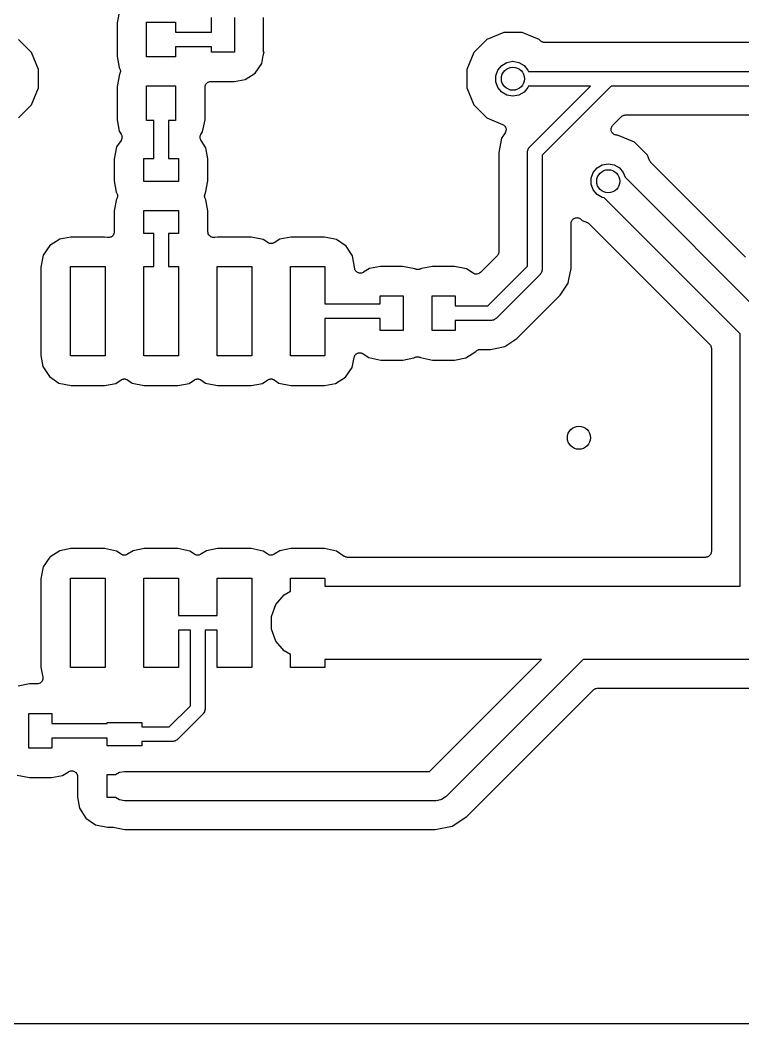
# Model space of a CAD drawing. Extents: x 33.3 to 98.3, y -74.9 to -29.1.
# Drawn here: x 61.44 to 73.96, y -74.93 to -57.53 of the extents above; entities that cross this region are included whole.
import ezdxf

# ---------------------------------------------------------------- set-up
doc = ezdxf.new("R2010")
doc.units = 0
doc.header["$MEASUREMENT"] = 0
doc.layers.add('BLACK', color=7, linetype='CONTINUOUS')

msp = doc.modelspace()

# ---------------------------------------------------------------- linework, layer by layer
at = {"layer": 'Black'}
for p, q in [((63.1614, -57.3717), (63.1192, -57.58)), ((63.1192, -57.58), (63.1192, -58.1607)), ((63.631, -58.17), (63.631, -57.57)), ((63.631, -57.57), (64.131, -57.57)), ((64.131, -57.57), (64.131, -57.743)), ((64.755, -57.743), (64.755, -57.485)), ((65.155, -57.485), (65.155, -58.085)), ((65.655, -58.085), (65.655, -57.485)), ((64.131, -57.743), (64.755, -57.743)), ((69.8186, -57.7469), (69.5244, -57.8684)), ((70.1368, -57.7471), (69.8186, -57.7469)), ((70.4308, -57.8692), (70.1368, -57.7471)), ((61.6386, -58.0944), (61.4138, -57.8692)), ((69.5244, -57.8684), (69.2992, -58.0932)), ((70.4522, -57.8906), (70.4308, -57.8692)), ((70.4558, -57.8932), (70.4522, -57.8906)), ((70.4587, -57.8966), (70.4558, -57.8932)), ((70.4699, -57.9031), (70.4587, -57.8966)), ((70.4806, -57.9106), (70.4699, -57.9031)), ((70.4849, -57.9117), (70.4806, -57.9106)), ((70.4887, -57.914), (70.4849, -57.9117)), ((70.5016, -57.9162), (70.4887, -57.914)), ((70.5141, -57.9196), (70.5016, -57.9162)), ((70.5186, -57.9192), (70.5141, -57.9196)), ((70.523, -57.92), (70.5186, -57.9192)), ((80.1272, -57.92), (70.523, -57.92)), ((61.7601, -58.3886), (61.6386, -58.0944)), ((64.755, -57.997), (64.131, -57.997)), ((64.131, -57.997), (64.131, -58.17)), ((64.755, -58.085), (64.755, -57.997)), ((65.155, -58.085), (64.755, -58.085)), ((65.6647, -58.085), (65.655, -58.085)), ((65.657, -58.1232), (65.6647, -58.085)), ((69.2992, -58.0932), (69.1771, -58.3872)), ((63.1192, -58.1607), (63.1557, -58.3547)), ((64.131, -58.17), (63.631, -58.17)), ((65.5104, -58.4504), (65.6246, -58.2833)), ((65.6246, -58.2833), (65.6527, -58.1445)), ((65.6527, -58.1445), (65.6564, -58.1349)), ((65.6564, -58.1349), (65.6567, -58.1332)), ((65.6567, -58.1332), (65.657, -58.1232)), ((69.7834, -58.3163), (69.874, -58.264)), ((69.874, -58.264), (69.977, -58.2459)), ((69.977, -58.2459), (70.08, -58.264)), ((70.08, -58.264), (70.1706, -58.3163)), ((61.7599, -58.7068), (61.7601, -58.3886)), ((63.1557, -58.3547), (63.1614, -58.3634)), ((63.1614, -58.3634), (63.1638, -58.3692)), ((63.1638, -58.3692), (63.1674, -58.3743)), ((63.1696, -58.4526), (63.1662, -58.4633)), ((63.1674, -58.3743), (63.1705, -58.3851)), ((63.1742, -58.4423), (63.1696, -58.4526)), ((63.1705, -58.3851), (63.1748, -58.3955)), ((63.1747, -58.4361), (63.1742, -58.4423)), ((63.1765, -58.4302), (63.1747, -58.4361)), ((63.1748, -58.3955), (63.1751, -58.4017)), ((63.1751, -58.4017), (63.1768, -58.4077)), ((63.1768, -58.4077), (63.176, -58.4189)), ((63.176, -58.4189), (63.1765, -58.4302)), ((65.3397, -58.5603), (65.5104, -58.4504)), ((69.1771, -58.3872), (69.1769, -58.7054)), ((69.6804, -58.4947), (69.7162, -58.3964)), ((69.7162, -58.3964), (69.7834, -58.3163)), ((70.1706, -58.3163), (70.2378, -58.3964)), ((70.2378, -58.3964), (70.2464, -58.42)), ((70.2464, -58.42), (71.628, -58.42)), ((71.628, -58.42), (80.137, -58.42)), ((63.1619, -58.4696), (63.1192, -58.68)), ((63.1624, -58.4683), (63.1619, -58.4696)), ((63.1662, -58.4633), (63.1624, -58.4683)), ((64.6581, -58.6439), (64.6662, -58.63)), ((64.6662, -58.63), (64.6671, -58.6292)), ((64.6671, -58.6292), (64.6678, -58.6281)), ((64.6678, -58.6281), (64.6804, -58.618)), ((64.6804, -58.618), (64.6928, -58.6077)), ((64.6928, -58.6077), (64.694, -58.6072)), ((64.694, -58.6072), (64.695, -58.6064)), ((64.695, -58.6064), (64.7102, -58.6013)), ((64.7102, -58.6013), (64.7254, -58.5958)), ((64.7254, -58.5958), (64.7267, -58.5958)), ((64.7267, -58.5958), (64.7279, -58.5954)), ((64.7279, -58.5954), (64.744, -58.5958)), ((64.744, -58.5958), (64.7601, -58.5958)), ((64.7601, -58.5958), (64.7613, -58.5962)), ((64.7613, -58.5962), (64.7626, -58.5963)), ((64.7626, -58.5963), (64.765, -58.5968)), ((64.765, -58.5968), (65.1457, -58.5968)), ((65.1457, -58.5968), (65.3397, -58.5603)), ((69.6804, -58.5993), (69.6804, -58.4947)), ((69.7162, -58.6976), (69.6804, -58.5993)), ((61.6378, -59.0008), (61.7599, -58.7068)), ((63.1192, -58.68), (63.1192, -59.2607)), ((63.631, -59.27), (63.631, -58.67)), ((63.631, -58.67), (64.131, -58.67)), ((64.131, -58.67), (64.131, -59.27)), ((64.6428, -58.6917), (64.646, -58.6759)), ((64.643, -58.693), (64.6428, -58.6917)), ((64.6428, -58.6943), (64.643, -58.693)), ((64.6428, -59.26), (64.6428, -58.6943)), ((64.646, -58.6759), (64.6488, -58.6601)), ((64.6488, -58.6601), (64.6494, -58.659)), ((64.6494, -58.659), (64.6497, -58.6577)), ((64.6497, -58.6577), (64.6581, -58.6439)), ((69.1769, -58.7054), (69.2984, -58.9996)), ((69.7834, -58.7777), (69.7162, -58.6976)), ((69.874, -58.83), (69.7834, -58.7777)), ((70.1706, -58.7777), (70.08, -58.83)), ((70.2378, -58.6976), (70.1706, -58.7777)), ((70.2464, -58.674), (70.2378, -58.6976)), ((71.3214, -58.674), (70.2464, -58.674)), ((70.2682, -59.7272), (71.3214, -58.674)), ((71.6806, -58.674), (70.485, -59.8696)), ((80.0844, -58.674), (71.6806, -58.674)), ((69.977, -58.8481), (69.874, -58.83)), ((70.08, -58.83), (69.977, -58.8481)), ((61.4126, -59.2256), (61.6378, -59.0008)), ((69.2984, -58.9996), (69.5232, -59.2248)), ((63.1192, -59.2607), (63.1557, -59.4547)), ((63.754, -59.27), (63.631, -59.27)), ((63.754, -59.929), (63.754, -59.27)), ((64.131, -59.27), (64.008, -59.27)), ((64.008, -59.27), (64.008, -59.929)), ((64.6006, -59.4683), (64.6428, -59.26)), ((69.5232, -59.2248), (69.7969, -59.3384)), ((71.7073, -59.3544), (71.8584, -59.2033)), ((71.8584, -59.2033), (71.862, -59.2008)), ((71.862, -59.2008), (71.8649, -59.1974)), ((71.8649, -59.1974), (71.8762, -59.1909)), ((71.8762, -59.1909), (71.8869, -59.1834)), ((71.8869, -59.1834), (71.8911, -59.1822)), ((71.8911, -59.1822), (71.8949, -59.18)), ((71.8949, -59.18), (71.9078, -59.1778)), ((71.9078, -59.1778), (71.9204, -59.1744)), ((71.9204, -59.1744), (71.9248, -59.1748)), ((71.9248, -59.1748), (71.9291, -59.174)), ((71.9291, -59.174), (79.8359, -59.174)), ((63.1557, -59.4547), (63.1898, -59.5076)), ((64.5752, -59.5055), (64.6006, -59.4683)), ((69.8417, -59.4863), (69.7805, -59.5778)), ((69.7969, -59.3384), (69.7978, -59.339)), ((69.7978, -59.339), (69.7988, -59.3392)), ((69.7988, -59.3392), (69.8123, -59.3483)), ((69.8123, -59.3483), (69.8261, -59.3571)), ((69.8261, -59.3571), (69.8268, -59.358)), ((69.8268, -59.358), (69.8277, -59.3585)), ((69.8277, -59.3585), (69.8373, -59.3717)), ((69.8373, -59.3717), (69.8473, -59.3847)), ((69.8421, -59.4854), (69.8417, -59.4863)), ((69.8428, -59.4846), (69.8421, -59.4854)), ((69.8491, -59.4695), (69.8428, -59.4846)), ((69.8473, -59.3847), (69.8476, -59.3857)), ((69.8476, -59.3857), (69.8482, -59.3866)), ((69.8482, -59.3866), (69.8528, -59.4022)), ((69.8556, -59.4545), (69.8491, -59.4695)), ((69.8528, -59.4022), (69.8577, -59.4178)), ((69.8557, -59.4535), (69.8556, -59.4545)), ((69.8561, -59.4525), (69.8557, -59.4535)), ((69.8568, -59.4362), (69.8561, -59.4525)), ((69.8579, -59.4199), (69.8568, -59.4362)), ((69.8577, -59.4178), (69.8576, -59.4189)), ((69.8576, -59.4189), (69.8579, -59.4199)), ((71.6784, -59.4164), (71.6795, -59.4121)), ((71.6795, -59.4294), (71.6784, -59.4164)), ((71.6795, -59.4077), (71.684, -59.3954)), ((71.6795, -59.4121), (71.6795, -59.4077)), ((71.6795, -59.4424), (71.6795, -59.4294)), ((71.681, -59.4466), (71.6795, -59.4424)), ((71.6814, -59.451), (71.681, -59.4466)), ((71.6869, -59.4628), (71.6814, -59.451)), ((71.684, -59.3954), (71.6874, -59.3829)), ((71.6914, -59.4751), (71.6869, -59.4628)), ((71.6874, -59.3829), (71.6899, -59.3792)), ((71.6899, -59.3792), (71.6914, -59.3751)), ((71.6914, -59.3751), (71.6998, -59.3651)), ((71.6942, -59.4785), (71.6914, -59.4751)), ((71.6961, -59.4825), (71.6942, -59.4785)), ((71.7053, -59.4917), (71.6961, -59.4825)), ((71.6998, -59.3651), (71.7073, -59.3544)), ((71.7137, -59.5017), (71.7053, -59.4917)), ((71.7175, -59.5039), (71.7137, -59.5017)), ((71.7206, -59.507), (71.7175, -59.5039)), ((63.1883, -59.6182), (63.1114, -59.7307)), ((63.1909, -59.6125), (63.1883, -59.6182)), ((63.1898, -59.5076), (63.1923, -59.5134)), ((63.1947, -59.6075), (63.1909, -59.6125)), ((63.1923, -59.5134), (63.1959, -59.5185)), ((63.198, -59.5968), (63.1947, -59.6075)), ((63.1959, -59.5185), (63.1989, -59.5293)), ((63.2026, -59.5865), (63.198, -59.5968)), ((63.1989, -59.5293), (63.2033, -59.5397)), ((63.2031, -59.5803), (63.2026, -59.5865)), ((63.205, -59.5744), (63.2031, -59.5803)), ((63.2033, -59.5397), (63.2036, -59.5459)), ((63.2036, -59.5459), (63.2053, -59.5519)), ((63.2053, -59.5519), (63.2044, -59.5631)), ((63.2044, -59.5631), (63.205, -59.5744)), ((64.5582, -59.5717), (64.5591, -59.5605)), ((64.5599, -59.5777), (64.5582, -59.5717)), ((64.5585, -59.5493), (64.5604, -59.5433)), ((64.5591, -59.5605), (64.5585, -59.5493)), ((64.5602, -59.584), (64.5599, -59.5777)), ((64.5646, -59.5943), (64.5602, -59.584)), ((64.5604, -59.5433), (64.5609, -59.5371)), ((64.5609, -59.5371), (64.5655, -59.5268)), ((64.5676, -59.6052), (64.5646, -59.5943)), ((64.5655, -59.5268), (64.5688, -59.5161)), ((64.5712, -59.6102), (64.5676, -59.6052)), ((64.5688, -59.5161), (64.5726, -59.5111)), ((64.5737, -59.616), (64.5712, -59.6102)), ((64.5726, -59.5111), (64.5752, -59.5055)), ((64.6563, -59.7443), (64.5737, -59.616)), ((69.7805, -59.5778), (69.731, -59.8268)), ((71.7325, -59.5126), (71.7206, -59.507)), ((71.7437, -59.5191), (71.7325, -59.5126)), ((71.7481, -59.5198), (71.7437, -59.5191)), ((71.7521, -59.5217), (71.7481, -59.5198)), ((71.7651, -59.5229), (71.7521, -59.5217)), ((71.7779, -59.5251), (71.7651, -59.5229)), ((71.7878, -59.5251), (71.7779, -59.5251)), ((72.0818, -59.6472), (71.7878, -59.5251)), ((72.3066, -59.8724), (72.0818, -59.6472)), ((63.1114, -59.7307), (63.0692, -59.939)), ((64.6928, -59.9383), (64.6563, -59.7443)), ((69.731, -59.8268), (69.731, -61.5479)), ((70.231, -59.817), (70.232, -59.8115)), ((70.231, -61.7964), (70.231, -59.817)), ((70.2315, -59.8059), (70.2358, -59.7899)), ((70.232, -59.8115), (70.2315, -59.8059)), ((70.2358, -59.7899), (70.2387, -59.7736)), ((70.2387, -59.7736), (70.2415, -59.7687)), ((70.2415, -59.7687), (70.2429, -59.7633)), ((70.2429, -59.7633), (70.2524, -59.7497)), ((70.2524, -59.7497), (70.2607, -59.7354)), ((70.2607, -59.7354), (70.265, -59.7318)), ((70.265, -59.7318), (70.2682, -59.7272)), ((63.0692, -59.939), (63.0692, -60.3197)), ((63.581, -60.329), (63.581, -59.929)), ((63.581, -59.929), (63.754, -59.929)), ((64.008, -59.929), (64.181, -59.929)), ((64.181, -59.929), (64.181, -60.329)), ((64.6928, -60.319), (64.6928, -59.9383)), ((70.485, -59.8696), (70.485, -61.849)), ((71.525, -60.042), (71.628, -60.0239)), ((71.628, -60.0239), (71.731, -60.042)), ((72.3447, -59.9645), (72.3066, -59.8724)), ((72.3459, -59.9664), (72.3447, -59.9645)), ((72.3464, -59.9686), (72.3459, -59.9664)), ((72.3552, -59.981), (72.3464, -59.9686)), ((72.3633, -59.9938), (72.3552, -59.981)), ((72.3651, -59.9952), (72.3633, -59.9938)), ((72.3664, -59.9971), (72.3651, -59.9952)), ((74.008, -61.6387), (72.3664, -59.9971)), ((71.3314, -60.2727), (71.3672, -60.1744)), ((71.3672, -60.1744), (71.4344, -60.0943)), ((71.4344, -60.0943), (71.525, -60.042)), ((71.731, -60.042), (71.8216, -60.0943)), ((71.8216, -60.0943), (71.8888, -60.1744)), ((71.8888, -60.1744), (71.9186, -60.2564)), ((63.0692, -60.3197), (63.1057, -60.5137)), ((64.181, -60.329), (63.581, -60.329)), ((64.6501, -60.5294), (64.6928, -60.319)), ((71.3314, -60.3773), (71.3314, -60.2727)), ((71.9186, -60.2564), (74.3476, -62.6854)), ((63.1057, -60.5137), (63.1114, -60.5224)), ((63.1114, -60.5224), (63.1138, -60.5282)), ((63.1138, -60.5282), (63.1174, -60.5333)), ((63.1174, -60.5333), (63.1205, -60.5441)), ((63.1205, -60.5441), (63.1248, -60.5545)), ((64.6378, -60.5567), (64.6424, -60.5464)), ((64.6424, -60.5464), (64.6458, -60.5357)), ((64.6458, -60.5357), (64.6496, -60.5307)), ((64.6496, -60.5307), (64.6501, -60.5294)), ((71.3672, -60.4756), (71.3314, -60.3773)), ((71.4344, -60.5557), (71.3672, -60.4756)), ((63.1119, -60.6286), (63.0692, -60.839)), ((63.1124, -60.6273), (63.1119, -60.6286)), ((63.1162, -60.6223), (63.1124, -60.6273)), ((63.1196, -60.6116), (63.1162, -60.6223)), ((63.1242, -60.6013), (63.1196, -60.6116)), ((63.1247, -60.5951), (63.1242, -60.6013)), ((63.1265, -60.5892), (63.1247, -60.5951)), ((63.1248, -60.5545), (63.1251, -60.5607)), ((63.1251, -60.5607), (63.1268, -60.5667)), ((63.1268, -60.5667), (63.126, -60.5779)), ((63.126, -60.5779), (63.1265, -60.5892)), ((64.6352, -60.5913), (64.636, -60.5801)), ((64.6369, -60.5973), (64.6352, -60.5913)), ((64.6355, -60.5688), (64.6373, -60.5629)), ((64.636, -60.5801), (64.6355, -60.5688)), ((64.6372, -60.6035), (64.6369, -60.5973)), ((64.6415, -60.6139), (64.6372, -60.6035)), ((64.6373, -60.5629), (64.6378, -60.5567)), ((64.6446, -60.6247), (64.6415, -60.6139)), ((64.6482, -60.6298), (64.6446, -60.6247)), ((64.6506, -60.6356), (64.6482, -60.6298)), ((64.6563, -60.6443), (64.6506, -60.6356)), ((64.6928, -60.8383), (64.6563, -60.6443)), ((71.525, -60.608), (71.4344, -60.5557)), ((71.5575, -60.6137), (71.525, -60.608)), ((73.914, -62.9702), (71.5575, -60.6137)), ((63.0692, -60.839), (63.0692, -61.203)), ((63.581, -61.229), (63.581, -60.829)), ((63.581, -60.829), (64.181, -60.829)), ((64.181, -60.829), (64.181, -61.229)), ((64.6928, -61.2022), (64.6928, -60.8383)), ((70.985, -61.055), (70.9873, -61.042)), ((70.985, -61.8392), (70.985, -61.055)), ((70.9873, -61.042), (70.9884, -61.029)), ((70.9884, -61.029), (70.9903, -61.025)), ((70.9903, -61.025), (70.991, -61.0208)), ((70.991, -61.0208), (70.9976, -61.0094)), ((70.9976, -61.0094), (71.0031, -60.9975)), ((71.0031, -60.9975), (71.0062, -60.9944)), ((71.0062, -60.9944), (71.0084, -60.9907)), ((71.0084, -60.9907), (71.0184, -60.9823)), ((71.0184, -60.9823), (71.0277, -60.973)), ((71.0277, -60.973), (71.0317, -60.9712)), ((71.0317, -60.9712), (71.035, -60.9684)), ((71.035, -60.9684), (71.0473, -60.9639)), ((71.0473, -60.9639), (71.0592, -60.9583)), ((71.0592, -60.9583), (71.0635, -60.958)), ((71.0635, -60.958), (71.0676, -60.9565)), ((71.0676, -60.9565), (71.0807, -60.9565)), ((71.0807, -60.9565), (71.0938, -60.9553)), ((71.0938, -60.9553), (71.098, -60.9565)), ((71.098, -60.9565), (71.1024, -60.9565)), ((71.1024, -60.9565), (71.1147, -60.961)), ((71.1147, -60.961), (71.1273, -60.9644)), ((71.1273, -60.9644), (71.1309, -60.9669)), ((71.1309, -60.9669), (71.135, -60.9684)), ((71.135, -60.9684), (71.145, -60.9768)), ((71.145, -60.9768), (71.1558, -60.9843)), ((71.1558, -60.9843), (71.1742, -61.0028)), ((71.1742, -61.0028), (71.2675, -61.0415)), ((71.2675, -61.0415), (71.2693, -61.0427)), ((71.2693, -61.0427), (71.2714, -61.0433)), ((71.2714, -61.0433), (71.2839, -61.052)), ((71.2839, -61.052), (71.2968, -61.0602)), ((71.2968, -61.0602), (71.2981, -61.0619)), ((71.2981, -61.0619), (71.2999, -61.0632)), ((71.2999, -61.0632), (73.3847, -63.148)), ((63.0623, -61.2396), (63.0539, -61.2534)), ((63.0626, -61.2384), (63.0623, -61.2396)), ((63.0632, -61.2372), (63.0626, -61.2384)), ((63.066, -61.2214), (63.0632, -61.2372)), ((63.0692, -61.2056), (63.066, -61.2214)), ((63.0692, -61.203), (63.069, -61.2043)), ((63.069, -61.2043), (63.0692, -61.2056)), ((63.754, -61.229), (63.581, -61.229)), ((63.754, -61.803), (63.754, -61.229)), ((64.181, -61.229), (64.008, -61.229)), ((64.008, -61.229), (64.008, -61.803)), ((64.6929, -61.2028), (64.6928, -61.2022)), ((64.6928, -61.2034), (64.6929, -61.2028)), ((64.6959, -61.2199), (64.6928, -61.2034)), ((64.6988, -61.2364), (64.6959, -61.2199)), ((64.6991, -61.2369), (64.6988, -61.2364)), ((64.6992, -61.2375), (64.6991, -61.2369)), ((64.7078, -61.252), (64.6992, -61.2375)), ((62.1263, -61.3277), (61.9556, -61.4376)), ((62.3203, -61.2912), (62.1263, -61.3277)), ((62.901, -61.2912), (62.3203, -61.2912)), ((62.9494, -61.3011), (62.901, -61.2912)), ((62.9507, -61.3011), (62.9494, -61.3011)), ((62.9519, -61.3015), (62.9507, -61.3011)), ((62.968, -61.3015), (62.9519, -61.3015)), ((62.9841, -61.3019), (62.968, -61.3015)), ((62.9853, -61.3015), (62.9841, -61.3019)), ((62.9866, -61.3015), (62.9853, -61.3015)), ((63.0018, -61.296), (62.9866, -61.3015)), ((63.017, -61.2909), (63.0018, -61.296)), ((63.018, -61.2901), (63.017, -61.2909)), ((63.0192, -61.2896), (63.018, -61.2901)), ((63.0316, -61.2793), (63.0192, -61.2896)), ((63.0442, -61.2692), (63.0316, -61.2793)), ((63.0449, -61.2681), (63.0442, -61.2692)), ((63.0458, -61.2673), (63.0449, -61.2681)), ((63.0539, -61.2534), (63.0458, -61.2673)), ((64.7161, -61.2665), (64.7078, -61.252)), ((64.7166, -61.2669), (64.7161, -61.2665)), ((64.7169, -61.2674), (64.7166, -61.2669)), ((64.7299, -61.278), (64.7169, -61.2674)), ((64.7428, -61.2888), (64.7299, -61.278)), ((64.7433, -61.289), (64.7428, -61.2888)), ((64.7437, -61.2894), (64.7433, -61.289)), ((64.7595, -61.2949), (64.7437, -61.2894)), ((64.7754, -61.3007), (64.7595, -61.2949)), ((64.776, -61.3007), (64.7754, -61.3007)), ((64.7765, -61.3009), (64.776, -61.3007)), ((64.7933, -61.3007), (64.7765, -61.3009)), ((64.8101, -61.3007), (64.7933, -61.3007)), ((64.8107, -61.3005), (64.8101, -61.3007)), ((64.8112, -61.3005), (64.8107, -61.3005)), ((64.8603, -61.2912), (64.8112, -61.3005)), ((65.441, -61.2912), (64.8603, -61.2912)), ((65.6493, -61.3334), (65.441, -61.2912)), ((65.7295, -61.3882), (65.6493, -61.3334)), ((65.7352, -61.3908), (65.7295, -61.3882)), ((65.7401, -61.3946), (65.7352, -61.3908)), ((65.7509, -61.3979), (65.7401, -61.3946)), ((65.7611, -61.4025), (65.7509, -61.3979)), ((65.7673, -61.403), (65.7611, -61.4025)), ((65.7733, -61.4048), (65.7673, -61.403)), ((65.7845, -61.4043), (65.7733, -61.4048)), ((65.7957, -61.4052), (65.7845, -61.4043)), ((65.8018, -61.4035), (65.7957, -61.4052)), ((65.808, -61.4032), (65.8018, -61.4035)), ((65.8184, -61.3988), (65.808, -61.4032)), ((65.8292, -61.3958), (65.8184, -61.3988)), ((65.8343, -61.3921), (65.8292, -61.3958)), ((65.84, -61.3897), (65.8343, -61.3921)), ((65.9363, -61.3277), (65.84, -61.3897)), ((66.1303, -61.2912), (65.9363, -61.3277)), ((66.711, -61.2912), (66.1303, -61.2912)), ((66.9193, -61.3334), (66.711, -61.2912)), ((67.0864, -61.4476), (66.9193, -61.3334)), ((61.9556, -61.4376), (61.8414, -61.6047)), ((67.1963, -61.6183), (67.0864, -61.4476)), ((69.7216, -61.5901), (69.7141, -61.6008)), ((69.7228, -61.5859), (69.7216, -61.5901)), ((69.725, -61.5821), (69.7228, -61.5859)), ((69.7272, -61.5692), (69.725, -61.5821)), ((69.7306, -61.5566), (69.7272, -61.5692)), ((69.731, -61.5479), (69.7302, -61.5522)), ((69.7302, -61.5522), (69.7306, -61.5566)), ((61.8414, -61.6047), (61.7992, -61.813)), ((67.2328, -61.8123), (67.1963, -61.6183)), ((69.7017, -61.6186), (69.4139, -61.9064)), ((69.7042, -61.615), (69.7017, -61.6186)), ((69.7076, -61.6121), (69.7042, -61.615)), ((69.7141, -61.6008), (69.7076, -61.6121)), ((61.7992, -61.813), (61.7992, -63.3437)), ((62.311, -63.353), (62.311, -61.803)), ((62.311, -61.803), (62.911, -61.803)), ((62.911, -61.803), (62.911, -63.353)), ((63.581, -63.353), (63.581, -61.803)), ((63.581, -61.803), (63.754, -61.803)), ((64.008, -61.803), (64.181, -61.803)), ((64.181, -61.803), (64.181, -63.353)), ((64.851, -63.353), (64.851, -61.803)), ((64.851, -61.803), (65.451, -61.803)), ((65.451, -61.803), (65.451, -63.353)), ((66.121, -63.353), (66.121, -61.803)), ((66.121, -61.803), (66.721, -61.803)), ((66.721, -61.803), (66.721, -62.451)), ((67.2328, -61.8189), (67.2328, -61.8123)), ((67.2332, -61.8213), (67.2328, -61.8189)), ((67.2329, -61.8237), (67.2332, -61.8213)), ((67.2362, -61.8383), (67.2329, -61.8237)), ((67.2388, -61.8531), (67.2362, -61.8383)), ((67.24, -61.8552), (67.2388, -61.8531)), ((67.2405, -61.8576), (67.24, -61.8552)), ((67.2487, -61.8702), (67.2405, -61.8576)), ((67.2561, -61.8832), (67.2487, -61.8702)), ((67.258, -61.8847), (67.2561, -61.8832)), ((67.2593, -61.8868), (67.258, -61.8847)), ((67.2713, -61.8958), (67.2593, -61.8868)), ((67.2828, -61.9055), (67.2713, -61.8958)), ((67.285, -61.9063), (67.2828, -61.9055)), ((67.287, -61.9078), (67.285, -61.9063)), ((67.3013, -61.9122), (67.287, -61.9078)), ((67.3154, -61.9174), (67.3013, -61.9122)), ((67.3178, -61.9174), (67.3154, -61.9174)), ((67.3202, -61.9181), (67.3178, -61.9174)), ((67.3351, -61.9174), (67.3202, -61.9181)), ((67.3501, -61.9174), (67.3351, -61.9174)), ((67.3524, -61.9165), (67.3501, -61.9174)), ((67.3548, -61.9164), (67.3524, -61.9165)), ((67.3687, -61.9106), (67.3548, -61.9164)), ((67.3828, -61.9055), (67.3687, -61.9106)), ((67.3846, -61.9039), (67.3828, -61.9055)), ((67.3869, -61.903), (67.3846, -61.9039)), ((67.4913, -61.8357), (67.3869, -61.903)), ((67.6853, -61.7992), (67.4913, -61.8357)), ((68.066, -61.7992), (67.6853, -61.7992)), ((68.2764, -61.8419), (68.066, -61.7992)), ((68.2777, -61.8424), (68.2764, -61.8419)), ((68.2827, -61.8462), (68.2777, -61.8424)), ((68.2934, -61.8496), (68.2827, -61.8462)), ((68.3037, -61.8542), (68.2934, -61.8496)), ((68.3099, -61.8547), (68.3037, -61.8542)), ((68.3158, -61.8565), (68.3099, -61.8547)), ((68.3271, -61.856), (68.3158, -61.8565)), ((68.3383, -61.8568), (68.3271, -61.856)), ((68.3443, -61.8551), (68.3383, -61.8568)), ((68.3505, -61.8548), (68.3443, -61.8551)), ((68.3609, -61.8505), (68.3505, -61.8548)), ((68.3717, -61.8474), (68.3609, -61.8505)), ((68.3768, -61.8438), (68.3717, -61.8474)), ((68.3826, -61.8414), (68.3768, -61.8438)), ((68.3913, -61.8357), (68.3826, -61.8414)), ((68.5853, -61.7992), (68.3913, -61.8357)), ((68.966, -61.7992), (68.5853, -61.7992)), ((69.1743, -61.8414), (68.966, -61.7992)), ((69.2868, -61.9183), (69.1743, -61.8414)), ((69.302, -61.9252), (69.2868, -61.9183)), ((69.3173, -61.9323), (69.302, -61.9252)), ((69.3179, -61.9323), (69.3173, -61.9323)), ((69.3184, -61.9326), (69.3179, -61.9323)), ((69.3351, -61.9338), (69.3184, -61.9326)), ((69.3519, -61.9353), (69.3351, -61.9338)), ((69.3524, -61.9352), (69.3519, -61.9353)), ((69.353, -61.9352), (69.3524, -61.9352)), ((69.3692, -61.9307), (69.353, -61.9352)), ((69.3854, -61.9263), (69.3692, -61.9307)), ((69.3859, -61.926), (69.3854, -61.9263)), ((69.3865, -61.9258), (69.3859, -61.926)), ((69.4001, -61.916), (69.3865, -61.9258)), ((69.4139, -61.9064), (69.4001, -61.916)), ((69.5434, -62.484), (70.231, -61.7964)), ((70.4478, -61.9388), (69.6858, -62.7008)), ((70.451, -61.9342), (70.4478, -61.9388)), ((70.4553, -61.9306), (70.451, -61.9342)), ((70.4636, -61.9163), (70.4553, -61.9306)), ((70.4731, -61.9027), (70.4636, -61.9163)), ((70.4745, -61.8973), (70.4731, -61.9027)), ((70.4773, -61.8924), (70.4745, -61.8973)), ((70.4802, -61.8761), (70.4773, -61.8924)), ((70.4845, -61.8601), (70.4802, -61.8761)), ((70.485, -61.849), (70.484, -61.8545)), ((70.484, -61.8545), (70.4845, -61.8601)), ((70.9472, -62.029), (70.985, -61.8392)), ((70.7944, -62.2993), (70.9355, -62.0882)), ((70.9355, -62.0882), (70.9472, -62.029)), ((66.721, -62.451), (67.676, -62.451)), ((67.676, -62.451), (67.676, -62.311)), ((67.676, -62.311), (68.076, -62.311)), ((68.076, -62.311), (68.076, -62.911)), ((68.576, -62.911), (68.576, -62.311)), ((68.576, -62.311), (68.976, -62.311)), ((68.976, -62.311), (68.976, -62.484)), ((70.0463, -63.0474), (70.7944, -62.2993)), ((68.976, -62.484), (69.5434, -62.484)), ((67.676, -62.705), (66.721, -62.705)), ((66.721, -62.705), (66.721, -63.353)), ((67.676, -62.911), (67.676, -62.705)), ((69.596, -62.738), (68.976, -62.738)), ((68.976, -62.738), (68.976, -62.911)), ((69.6015, -62.737), (69.596, -62.738)), ((69.6071, -62.7375), (69.6015, -62.737)), ((69.6231, -62.7332), (69.6071, -62.7375)), ((69.6394, -62.7303), (69.6231, -62.7332)), ((69.6443, -62.7275), (69.6394, -62.7303)), ((69.6497, -62.7261), (69.6443, -62.7275)), ((69.6633, -62.7166), (69.6497, -62.7261)), ((69.6776, -62.7083), (69.6633, -62.7166)), ((69.6812, -62.704), (69.6776, -62.7083)), ((69.6858, -62.7008), (69.6812, -62.704)), ((68.076, -62.911), (67.676, -62.911)), ((68.976, -62.911), (68.576, -62.911)), ((73.914, -67.343), (73.914, -62.9702)), ((69.8352, -63.1885), (70.0463, -63.0474)), ((73.3847, -63.148), (73.3872, -63.1516)), ((73.3872, -63.1516), (73.3906, -63.1545)), ((73.3906, -63.1545), (73.3971, -63.1658)), ((67.2461, -63.336), (67.2524, -63.3267)), ((67.2524, -63.3267), (67.2575, -63.3231)), ((67.2575, -63.3231), (67.2616, -63.3184)), ((67.2616, -63.3184), (67.2715, -63.313)), ((67.2715, -63.313), (67.2806, -63.3065)), ((67.2806, -63.3065), (67.2866, -63.3048)), ((67.2866, -63.3048), (67.2921, -63.3018)), ((67.2921, -63.3018), (67.3032, -63.3001)), ((67.3032, -63.3001), (67.3141, -63.2971)), ((67.3141, -63.2971), (67.3203, -63.2976)), ((67.3203, -63.2976), (67.3264, -63.2966)), ((67.3264, -63.2966), (67.3375, -63.2989)), ((67.3375, -63.2989), (67.3487, -63.2997)), ((67.3487, -63.2997), (67.3544, -63.3023)), ((67.3544, -63.3023), (67.3605, -63.3035)), ((67.3605, -63.3035), (67.3701, -63.3094)), ((67.3701, -63.3094), (67.3803, -63.314)), ((67.3803, -63.314), (67.4777, -63.3806)), ((69.1607, -63.3863), (69.3355, -63.2737)), ((69.3355, -63.2737), (69.3374, -63.2718)), ((69.3374, -63.2718), (69.3461, -63.2614)), ((69.3461, -63.2614), (69.3495, -63.2595)), ((69.3495, -63.2595), (69.3521, -63.2567)), ((69.3521, -63.2567), (69.3644, -63.2508)), ((69.3644, -63.2508), (69.3762, -63.244)), ((69.3762, -63.244), (69.38, -63.2434)), ((69.38, -63.2434), (69.3834, -63.2417)), ((69.3834, -63.2417), (69.397, -63.2404)), ((69.397, -63.2404), (69.4104, -63.238)), ((69.4104, -63.238), (69.5862, -63.238)), ((69.5862, -63.238), (69.8085, -63.1938)), ((69.8085, -63.1938), (69.8352, -63.1885)), ((73.3971, -63.1658), (73.4046, -63.1765)), ((73.4046, -63.1765), (73.4058, -63.1807)), ((73.4058, -63.1807), (73.408, -63.1845)), ((73.408, -63.1845), (73.4102, -63.1974)), ((73.4102, -63.1974), (73.4136, -63.21)), ((73.4136, -63.21), (73.4132, -63.2144)), ((73.4132, -63.2144), (73.414, -63.2187)), ((73.414, -63.2187), (73.414, -66.743)), ((61.7992, -63.3437), (61.8357, -63.5377)), ((62.911, -63.353), (62.311, -63.353)), ((64.181, -63.353), (63.581, -63.353)), ((65.451, -63.353), (64.851, -63.353)), ((66.721, -63.353), (66.121, -63.353)), ((67.1906, -63.5513), (67.2259, -63.3768)), ((67.2259, -63.3768), (67.23, -63.3663)), ((67.23, -63.3663), (67.2328, -63.3554)), ((67.2328, -63.3554), (67.2363, -63.3502)), ((67.2363, -63.3502), (67.2386, -63.3444)), ((67.2386, -63.3444), (67.2461, -63.336)), ((67.4777, -63.3806), (67.686, -63.4228)), ((67.686, -63.4228), (68.0667, -63.4228)), ((68.0667, -63.4228), (68.2607, -63.3863)), ((68.2607, -63.3863), (68.2694, -63.3806)), ((68.2694, -63.3806), (68.2752, -63.3782)), ((68.2752, -63.3782), (68.2803, -63.3746)), ((68.2803, -63.3746), (68.2911, -63.3715)), ((68.2911, -63.3715), (68.3015, -63.3672)), ((68.3015, -63.3672), (68.3077, -63.3669)), ((68.3077, -63.3669), (68.3137, -63.3652)), ((68.3137, -63.3652), (68.3249, -63.366)), ((68.3249, -63.366), (68.3362, -63.3655)), ((68.3362, -63.3655), (68.3421, -63.3673)), ((68.3421, -63.3673), (68.3483, -63.3678)), ((68.3483, -63.3678), (68.3586, -63.3724)), ((68.3586, -63.3724), (68.3693, -63.3758)), ((68.3693, -63.3758), (68.3743, -63.3796)), ((68.3743, -63.3796), (68.3756, -63.3801)), ((68.3756, -63.3801), (68.586, -63.4228)), ((68.586, -63.4228), (68.9667, -63.4228)), ((68.9667, -63.4228), (69.1607, -63.3863)), ((61.8357, -63.5377), (61.9456, -63.7084)), ((67.0764, -63.7184), (67.1906, -63.5513)), ((61.9456, -63.7084), (62.1127, -63.8226)), ((62.1127, -63.8226), (62.321, -63.8648)), ((62.9017, -63.8648), (63.0957, -63.8283)), ((63.0957, -63.8283), (63.192, -63.7663)), ((63.192, -63.7663), (63.1977, -63.7639)), ((63.1977, -63.7639), (63.2028, -63.7602)), ((63.2028, -63.7602), (63.2136, -63.7572)), ((63.2136, -63.7572), (63.224, -63.7528)), ((63.224, -63.7528), (63.2302, -63.7525)), ((63.2302, -63.7525), (63.2362, -63.7508)), ((63.2362, -63.7508), (63.2475, -63.7517)), ((63.2475, -63.7517), (63.2587, -63.7512)), ((63.2587, -63.7512), (63.2647, -63.753)), ((63.2647, -63.753), (63.2709, -63.7535)), ((63.2709, -63.7535), (63.2811, -63.7581)), ((63.2811, -63.7581), (63.2919, -63.7614)), ((63.2919, -63.7614), (63.2968, -63.7652)), ((63.2968, -63.7652), (63.3025, -63.7678)), ((63.3025, -63.7678), (63.3827, -63.8226)), ((63.3827, -63.8226), (63.591, -63.8648)), ((64.1717, -63.8648), (64.3657, -63.8283)), ((64.3657, -63.8283), (64.462, -63.7663)), ((64.462, -63.7663), (64.4677, -63.7639)), ((64.4677, -63.7639), (64.4728, -63.7602)), ((64.4728, -63.7602), (64.4836, -63.7572)), ((64.4836, -63.7572), (64.494, -63.7528)), ((64.494, -63.7528), (64.5002, -63.7525)), ((64.5002, -63.7525), (64.5062, -63.7508)), ((64.5062, -63.7508), (64.5175, -63.7517)), ((64.5175, -63.7517), (64.5287, -63.7512)), ((64.5287, -63.7512), (64.5347, -63.753)), ((64.5347, -63.753), (64.5409, -63.7535)), ((64.5409, -63.7535), (64.5511, -63.7581)), ((64.5511, -63.7581), (64.5619, -63.7614)), ((64.5619, -63.7614), (64.5668, -63.7652)), ((64.5668, -63.7652), (64.5725, -63.7678)), ((64.5725, -63.7678), (64.6527, -63.8226)), ((64.6527, -63.8226), (64.861, -63.8648)), ((65.4417, -63.8648), (65.6357, -63.8283)), ((65.6357, -63.8283), (65.732, -63.7663)), ((65.732, -63.7663), (65.7377, -63.7639)), ((65.7377, -63.7639), (65.7428, -63.7602)), ((65.7428, -63.7602), (65.7536, -63.7572)), ((65.7536, -63.7572), (65.764, -63.7528)), ((65.764, -63.7528), (65.7702, -63.7525)), ((65.7702, -63.7525), (65.7762, -63.7508)), ((65.7762, -63.7508), (65.7875, -63.7517)), ((65.7875, -63.7517), (65.7987, -63.7512)), ((65.7987, -63.7512), (65.8047, -63.753)), ((65.8047, -63.753), (65.8109, -63.7535)), ((65.8109, -63.7535), (65.8211, -63.7581)), ((65.8211, -63.7581), (65.8319, -63.7614)), ((65.8319, -63.7614), (65.8368, -63.7652)), ((65.8368, -63.7652), (65.8425, -63.7678)), ((65.8425, -63.7678), (65.9227, -63.8226)), ((65.9227, -63.8226), (66.131, -63.8648)), ((66.7117, -63.8648), (66.9057, -63.8283)), ((66.9057, -63.8283), (67.0764, -63.7184)), ((62.321, -63.8648), (62.9017, -63.8648)), ((63.591, -63.8648), (64.1717, -63.8648)), ((64.861, -63.8648), (65.4417, -63.8648)), ((66.131, -63.8648), (66.7117, -63.8648)), ((62.1263, -66.7277), (61.9556, -66.8376)), ((62.3203, -66.6912), (62.1263, -66.7277)), ((62.901, -66.6912), (62.3203, -66.6912)), ((63.1093, -66.7334), (62.901, -66.6912)), ((63.1895, -66.7882), (63.1093, -66.7334)), ((63.1952, -66.7908), (63.1895, -66.7882)), ((63.2001, -66.7946), (63.1952, -66.7908)), ((63.2109, -66.7979), (63.2001, -66.7946)), ((63.2211, -66.8025), (63.2109, -66.7979)), ((63.2273, -66.803), (63.2211, -66.8025)), ((63.2333, -66.8048), (63.2273, -66.803)), ((63.2445, -66.8043), (63.2333, -66.8048)), ((63.2557, -66.8052), (63.2445, -66.8043)), ((63.2618, -66.8035), (63.2557, -66.8052)), ((63.268, -66.8032), (63.2618, -66.8035)), ((63.2784, -66.7988), (63.268, -66.8032)), ((63.2892, -66.7958), (63.2784, -66.7988)), ((63.2943, -66.7921), (63.2892, -66.7958)), ((63.3, -66.7897), (63.2943, -66.7921)), ((63.3963, -66.7277), (63.3, -66.7897)), ((63.5903, -66.6912), (63.3963, -66.7277)), ((64.171, -66.6912), (63.5903, -66.6912)), ((64.3793, -66.7334), (64.171, -66.6912)), ((64.4595, -66.7882), (64.3793, -66.7334)), ((64.4652, -66.7908), (64.4595, -66.7882)), ((64.4701, -66.7946), (64.4652, -66.7908)), ((64.4809, -66.7979), (64.4701, -66.7946)), ((64.4911, -66.8025), (64.4809, -66.7979)), ((64.4973, -66.803), (64.4911, -66.8025)), ((64.5033, -66.8048), (64.4973, -66.803)), ((64.5145, -66.8043), (64.5033, -66.8048)), ((64.5258, -66.8052), (64.5145, -66.8043)), ((64.5318, -66.8035), (64.5258, -66.8052)), ((64.538, -66.8032), (64.5318, -66.8035)), ((64.5484, -66.7988), (64.538, -66.8032)), ((64.5592, -66.7958), (64.5484, -66.7988)), ((64.5643, -66.7921), (64.5592, -66.7958)), ((64.57, -66.7897), (64.5643, -66.7921)), ((64.6663, -66.7277), (64.57, -66.7897)), ((64.8603, -66.6912), (64.6663, -66.7277)), ((65.441, -66.6912), (64.8603, -66.6912)), ((65.6493, -66.7334), (65.441, -66.6912)), ((65.7295, -66.7882), (65.6493, -66.7334)), ((65.7352, -66.7908), (65.7295, -66.7882)), ((65.7401, -66.7946), (65.7352, -66.7908)), ((65.7509, -66.7979), (65.7401, -66.7946)), ((65.7611, -66.8025), (65.7509, -66.7979)), ((65.7673, -66.803), (65.7611, -66.8025)), ((65.7733, -66.8048), (65.7673, -66.803)), ((65.7845, -66.8043), (65.7733, -66.8048)), ((65.7957, -66.8052), (65.7845, -66.8043)), ((65.8018, -66.8035), (65.7957, -66.8052)), ((65.808, -66.8032), (65.8018, -66.8035)), ((65.8184, -66.7988), (65.808, -66.8032)), ((65.8292, -66.7958), (65.8184, -66.7988)), ((65.8343, -66.7921), (65.8292, -66.7958)), ((65.84, -66.7897), (65.8343, -66.7921)), ((65.9363, -66.7277), (65.84, -66.7897)), ((66.1303, -66.6912), (65.9363, -66.7277)), ((66.711, -66.6912), (66.1303, -66.6912)), ((66.9193, -66.7334), (66.711, -66.6912)), ((67.0541, -66.8256), (66.9193, -66.7334)), ((73.3906, -66.8073), (73.3839, -66.8129)), ((73.395, -66.7997), (73.3906, -66.8073)), ((73.4006, -66.793), (73.395, -66.7997)), ((73.4036, -66.7848), (73.4006, -66.793)), ((73.408, -66.7772), (73.4036, -66.7848)), ((73.4095, -66.7686), (73.408, -66.7772)), ((73.4125, -66.7604), (73.4095, -66.7686)), ((73.414, -66.743), (73.4125, -66.7516)), ((73.4125, -66.7516), (73.4125, -66.7604)), ((61.9556, -66.8376), (61.8414, -67.0047)), ((67.0655, -66.8307), (67.0541, -66.8256)), ((67.0764, -66.837), (67.0655, -66.8307)), ((67.0813, -66.8378), (67.0764, -66.837)), ((67.0858, -66.8399), (67.0813, -66.8378)), ((67.0983, -66.8408), (67.0858, -66.8399)), ((67.1106, -66.843), (67.0983, -66.8408)), ((73.314, -66.843), (67.1106, -66.843)), ((73.3226, -66.8415), (73.314, -66.843)), ((73.3314, -66.8415), (73.3226, -66.8415)), ((73.3396, -66.8385), (73.3314, -66.8415)), ((73.3482, -66.837), (73.3396, -66.8385)), ((73.3558, -66.8326), (73.3482, -66.837)), ((73.364, -66.8296), (73.3558, -66.8326)), ((73.3707, -66.824), (73.364, -66.8296)), ((73.3783, -66.8196), (73.3707, -66.824)), ((73.3839, -66.8129), (73.3783, -66.8196)), ((61.8414, -67.0047), (61.7992, -67.213)), ((61.7992, -67.213), (61.7992, -68.7437)), ((62.311, -68.753), (62.311, -67.203)), ((62.311, -67.203), (62.911, -67.203)), ((62.911, -67.203), (62.911, -68.753)), ((63.581, -68.753), (63.581, -67.203)), ((63.581, -67.203), (64.181, -67.203)), ((64.181, -67.203), (64.181, -67.851)), ((64.851, -67.203), (65.451, -67.203)), ((64.851, -67.851), (64.851, -67.203)), ((65.451, -67.203), (65.451, -68.753)), ((66.121, -67.4291), (66.121, -67.203)), ((66.121, -67.203), (66.721, -67.203)), ((66.721, -67.203), (66.721, -67.343)), ((65.8711, -67.6605), (66.0128, -67.4916)), ((66.0128, -67.4916), (66.121, -67.4291)), ((66.721, -67.343), (71.468, -67.343)), ((71.468, -67.343), (73.914, -67.343)), ((65.7956, -67.8677), (65.8711, -67.6605)), ((64.181, -67.851), (64.516, -67.851)), ((64.516, -67.851), (64.851, -67.851)), ((65.7956, -68.0883), (65.7956, -67.8677)), ((64.389, -68.105), (64.181, -68.105)), ((64.181, -68.105), (64.181, -68.753)), ((64.389, -69.4164), (64.389, -68.105)), ((64.851, -68.105), (64.643, -68.105)), ((64.643, -68.105), (64.643, -69.469)), ((64.851, -68.753), (64.851, -68.105)), ((65.8711, -68.2955), (65.7956, -68.0883)), ((66.0128, -68.4644), (65.8711, -68.2955)), ((66.121, -68.5269), (66.0128, -68.4644)), ((66.121, -68.753), (66.121, -68.5269)), ((70.4738, -68.613), (66.721, -68.613)), ((66.721, -68.613), (66.721, -68.753)), ((68.5328, -70.554), (70.4738, -68.613)), ((71.1922, -68.613), (68.8176, -70.9876)), ((71.468, -68.613), (71.1922, -68.613)), ((74.168, -68.613), (71.468, -68.613)), ((61.7992, -68.7437), (61.8324, -68.9198)), ((62.911, -68.753), (62.311, -68.753)), ((64.181, -68.753), (63.581, -68.753)), ((65.451, -68.753), (64.851, -68.753)), ((66.721, -68.753), (66.121, -68.753)), ((61.6003, -69.0382), (61.4063, -69.0747)), ((61.7341, -69.0382), (61.6003, -69.0382)), ((61.7347, -69.0381), (61.7341, -69.0382)), ((61.7352, -69.0382), (61.7347, -69.0381)), ((61.7518, -69.0351), (61.7352, -69.0382)), ((61.7683, -69.0322), (61.7518, -69.0351)), ((61.7688, -69.0319), (61.7683, -69.0322)), ((61.7694, -69.0318), (61.7688, -69.0319)), ((61.7839, -69.0232), (61.7694, -69.0318)), ((61.7984, -69.0148), (61.7839, -69.0232)), ((61.7988, -69.0144), (61.7984, -69.0148)), ((61.7993, -69.0141), (61.7988, -69.0144)), ((61.8099, -69.0011), (61.7993, -69.0141)), ((61.8207, -68.9882), (61.8099, -69.0011)), ((61.8209, -68.9877), (61.8207, -68.9882)), ((61.8213, -68.9873), (61.8209, -68.9877)), ((61.8268, -68.9714), (61.8213, -68.9873)), ((61.8326, -68.9556), (61.8268, -68.9714)), ((61.8324, -68.9198), (61.8324, -68.9203)), ((61.8324, -68.9203), (61.8326, -68.9209)), ((61.8326, -68.9209), (61.8326, -68.9377)), ((61.8326, -68.9377), (61.8328, -68.9545)), ((61.8328, -68.9545), (61.8326, -68.955)), ((61.8326, -68.955), (61.8326, -68.9556)), ((69.1781, -71.3342), (71.37, -69.1423)), ((71.37, -69.1423), (71.3736, -69.1398)), ((71.3736, -69.1398), (71.3765, -69.1364)), ((71.3765, -69.1364), (71.3878, -69.1299)), ((71.3878, -69.1299), (71.3985, -69.1224)), ((71.3985, -69.1224), (71.4027, -69.1212)), ((71.4027, -69.1212), (71.4065, -69.119)), ((71.4065, -69.119), (71.4194, -69.1168)), ((71.4194, -69.1168), (71.432, -69.1134)), ((71.432, -69.1134), (71.4364, -69.1138)), ((71.4364, -69.1138), (71.4407, -69.113)), ((71.4407, -69.113), (81.7451, -69.113)), ((64.0244, -69.781), (64.389, -69.4164)), ((61.591, -70.15), (61.591, -69.55)), ((61.591, -69.55), (61.991, -69.55)), ((61.991, -69.55), (61.991, -69.723)), ((64.6058, -69.5588), (64.1668, -69.9978)), ((64.609, -69.5542), (64.6058, -69.5588)), ((64.6133, -69.5506), (64.609, -69.5542)), ((64.6216, -69.5363), (64.6133, -69.5506)), ((64.6311, -69.5227), (64.6216, -69.5363)), ((64.6325, -69.5173), (64.6311, -69.5227)), ((64.6353, -69.5124), (64.6325, -69.5173)), ((64.6382, -69.4961), (64.6353, -69.5124)), ((64.6425, -69.4801), (64.6382, -69.4961)), ((64.643, -69.469), (64.642, -69.4745)), ((64.642, -69.4745), (64.6425, -69.4801)), ((61.991, -69.723), (62.738, -69.723)), ((62.738, -69.723), (62.946, -69.723)), ((62.946, -69.723), (62.946, -69.708)), ((62.946, -69.708), (63.546, -69.708)), ((63.546, -69.708), (63.546, -69.781)), ((63.546, -69.781), (64.0244, -69.781)), ((62.738, -69.977), (61.991, -69.977)), ((61.991, -69.977), (61.991, -70.15)), ((62.946, -69.977), (62.738, -69.977)), ((62.946, -70.108), (62.946, -69.977)), ((63.546, -70.108), (62.946, -70.108)), ((64.077, -70.035), (63.546, -70.035)), ((63.546, -70.035), (63.546, -70.108)), ((64.0825, -70.034), (64.077, -70.035)), ((64.0881, -70.0345), (64.0825, -70.034)), ((64.1041, -70.0302), (64.0881, -70.0345)), ((64.1204, -70.0273), (64.1041, -70.0302)), ((64.1253, -70.0245), (64.1204, -70.0273)), ((64.1307, -70.0231), (64.1253, -70.0245)), ((64.1443, -70.0136), (64.1307, -70.0231)), ((64.1586, -70.0053), (64.1443, -70.0136)), ((64.1622, -70.001), (64.1586, -70.0053)), ((64.1668, -69.9978), (64.1622, -70.001)), ((61.991, -70.15), (61.591, -70.15)), ((61.3906, -70.6191), (61.601, -70.6618)), ((61.9817, -70.6618), (62.1757, -70.6253)), ((62.1757, -70.6253), (62.2801, -70.558)), ((62.2801, -70.558), (62.2824, -70.5571)), ((62.2824, -70.5571), (62.2842, -70.5555)), ((62.2842, -70.5555), (62.2983, -70.5504)), ((62.2983, -70.5504), (62.3122, -70.5446)), ((62.3122, -70.5446), (62.3146, -70.5445)), ((62.3146, -70.5445), (62.3169, -70.5436)), ((62.3169, -70.5436), (62.3319, -70.5436)), ((62.3319, -70.5436), (62.3468, -70.5429)), ((62.3468, -70.5429), (62.3492, -70.5436)), ((62.3492, -70.5436), (62.3516, -70.5436)), ((62.3516, -70.5436), (62.3657, -70.5488)), ((62.3657, -70.5488), (62.38, -70.5532)), ((62.38, -70.5532), (62.382, -70.5547)), ((62.382, -70.5547), (62.3842, -70.5555)), ((62.3842, -70.5555), (62.3957, -70.5651)), ((62.3957, -70.5651), (62.4077, -70.5742)), ((62.4077, -70.5742), (62.409, -70.5763)), ((62.409, -70.5763), (62.4108, -70.5778)), ((62.4108, -70.5778), (62.4183, -70.5908)), ((62.4183, -70.5908), (62.4265, -70.6034)), ((62.4265, -70.6034), (62.427, -70.6058)), ((62.427, -70.6058), (62.4282, -70.6079)), ((62.4282, -70.6079), (62.4308, -70.6227)), ((62.4308, -70.6227), (62.4341, -70.6373)), ((62.4341, -70.6373), (62.4338, -70.6397)), ((62.4338, -70.6397), (62.4342, -70.6421)), ((62.946, -71.008), (62.946, -70.608)), ((62.946, -70.608), (63.0921, -70.608)), ((63.0921, -70.608), (63.1591, -70.5693)), ((63.1591, -70.5693), (63.246, -70.554)), ((63.246, -70.554), (68.5328, -70.554)), ((61.601, -70.6618), (61.9817, -70.6618)), ((62.4342, -70.6421), (62.4342, -70.9987)), ((68.8176, -70.9876), (68.8085, -70.994)), ((62.4342, -70.9987), (62.4707, -71.1927)), ((63.0921, -71.008), (62.946, -71.008)), ((63.1591, -71.0467), (63.0921, -71.008)), ((63.246, -71.062), (63.1591, -71.0467)), ((68.638, -71.062), (63.246, -71.062)), ((68.649, -71.0601), (68.638, -71.062)), ((68.6601, -71.061), (68.649, -71.0601)), ((68.6922, -71.0524), (68.6601, -71.061)), ((68.7249, -71.0467), (68.6922, -71.0524)), ((68.7346, -71.0411), (68.7249, -71.0467)), ((68.7453, -71.0382), (68.7346, -71.0411)), ((68.7725, -71.0192), (68.7453, -71.0382)), ((68.8013, -71.0026), (68.7725, -71.0192)), ((68.8085, -70.994), (68.8013, -71.0026)), ((62.4707, -71.1927), (62.5806, -71.3634)), ((68.9258, -71.5028), (69.1781, -71.3342)), ((62.5806, -71.3634), (62.7477, -71.4776)), ((62.7477, -71.4776), (62.956, -71.5198)), ((68.6281, -71.562), (68.9258, -71.5028)), ((62.956, -71.5198), (63.0336, -71.5198)), ((63.0336, -71.5198), (63.0433, -71.5215)), ((63.0433, -71.5215), (63.0531, -71.5217)), ((63.0531, -71.5217), (63.2559, -71.562)), ((63.2559, -71.562), (68.6281, -71.562)), ((98.1296, -74.93), (33.4424, -74.93))]:
    msp.add_line(p, q, dxfattribs=at)
for centre in [(69.977, -58.547), (71.628, -60.325), (71.12, -64.77)]:
    msp.add_circle(centre, 0.2, dxfattribs=at)

doc.saveas('drawing.dxf')
